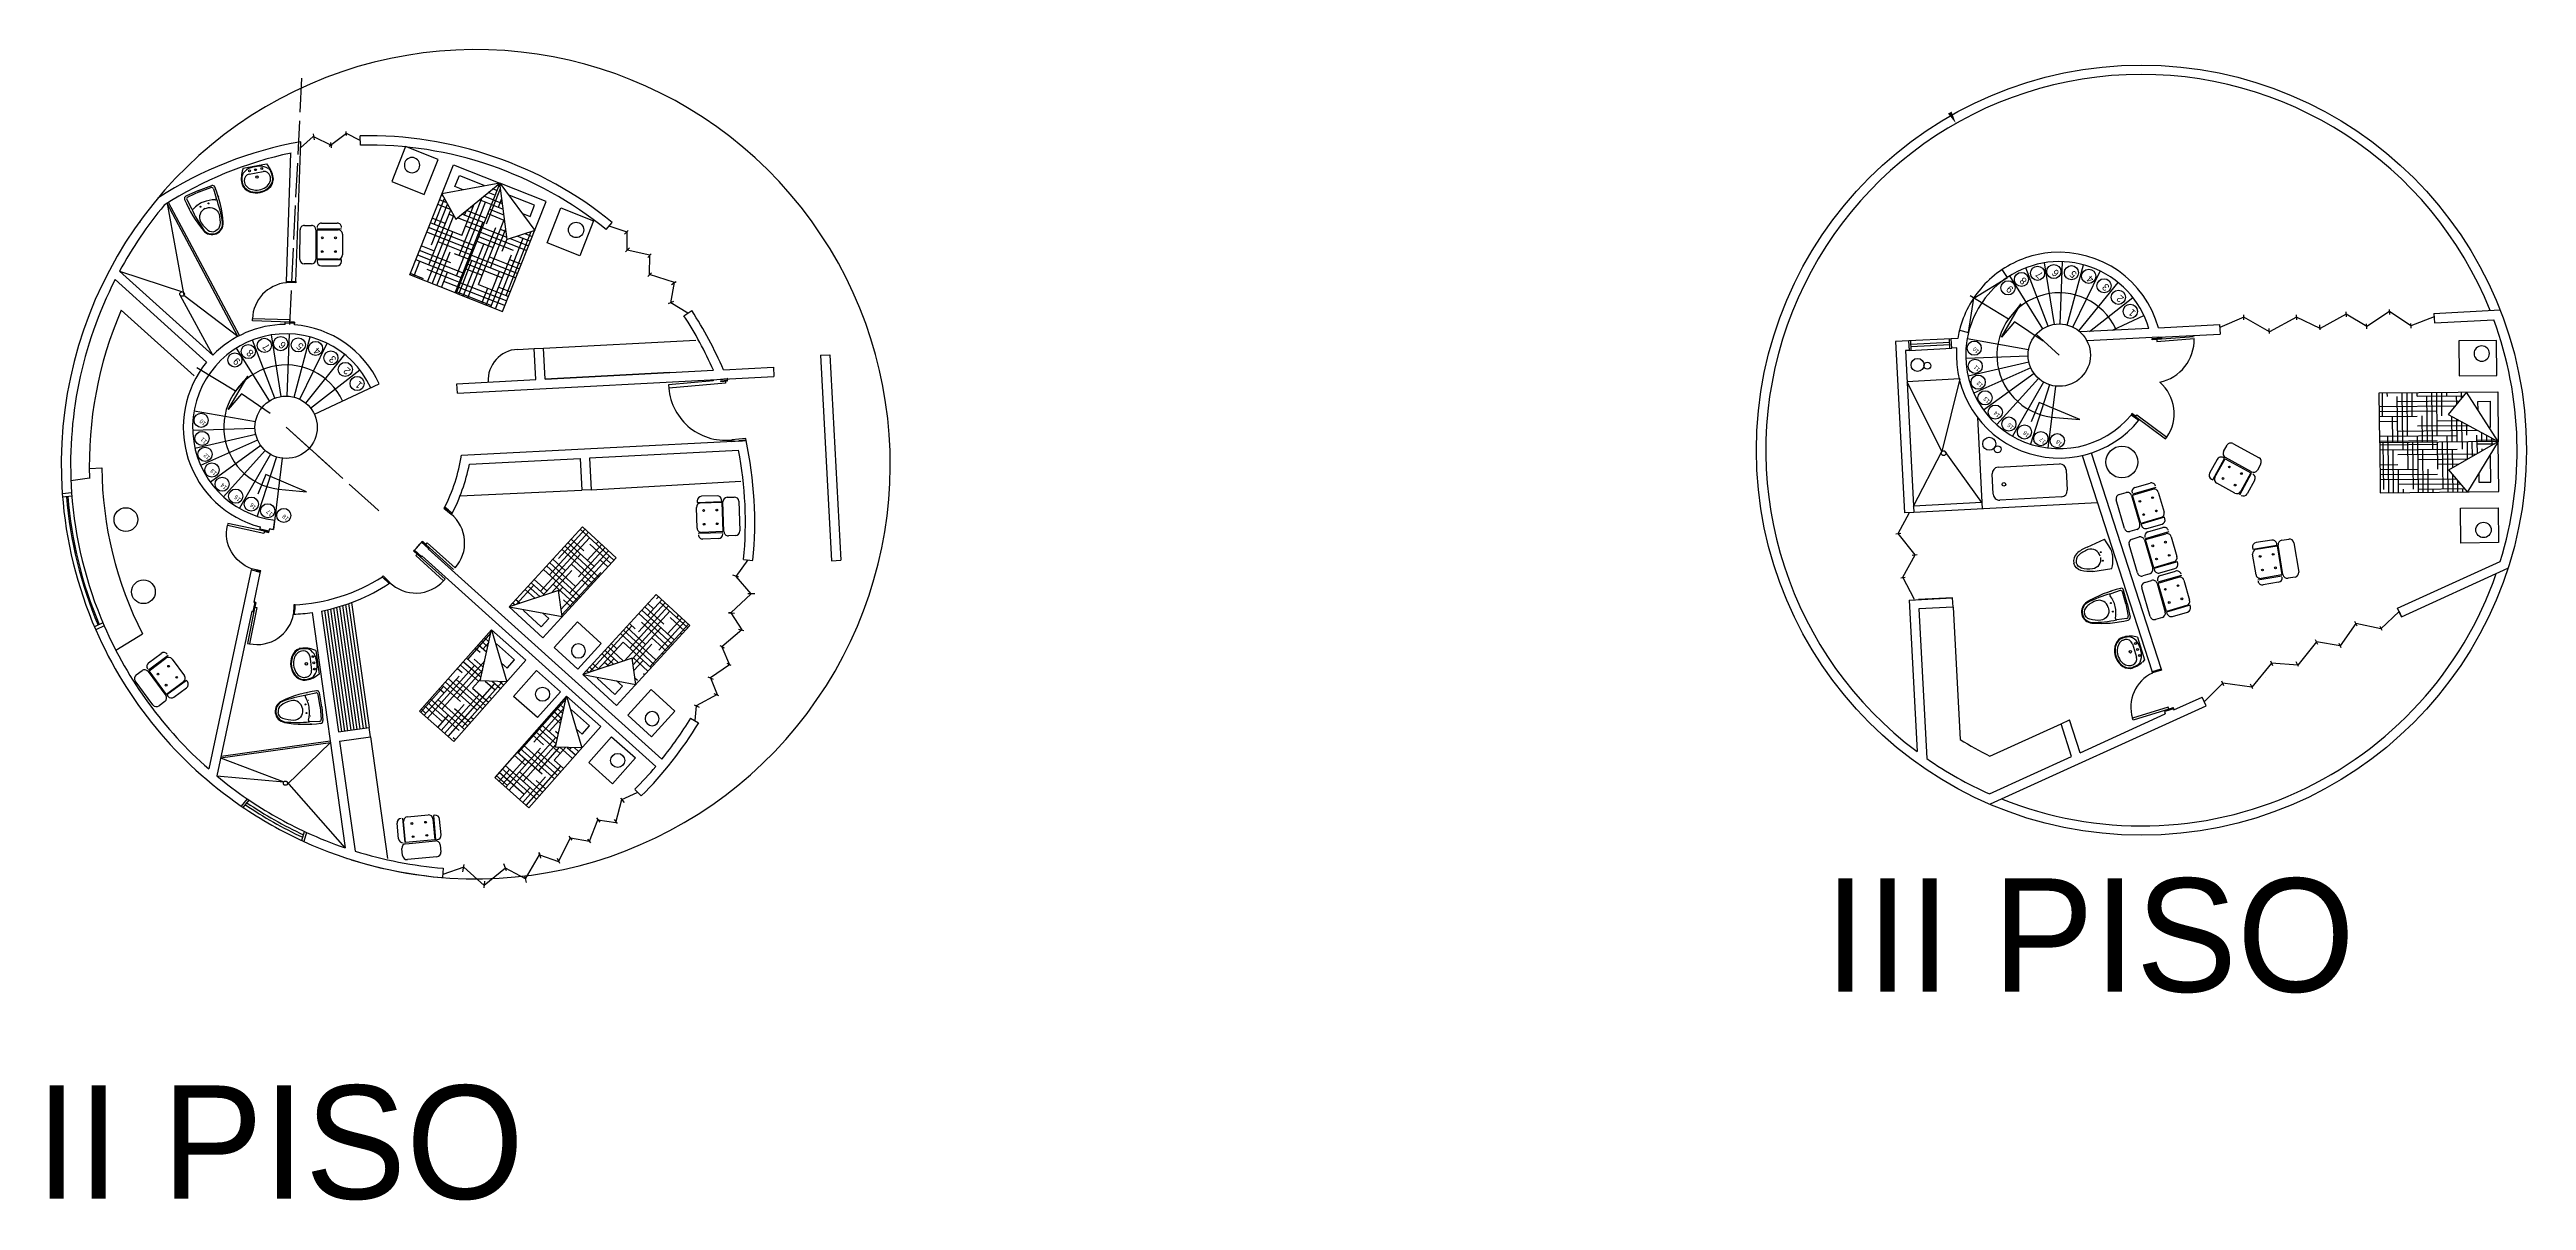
# Model space of a CAD drawing. Header units: millimetres. Extents: x 566 to 755, y 215 to 253.
# Drawn here: x 661.46 to 705.17, y 228.98 to 249.28 of the extents above; entities that cross this region are included whole.
import ezdxf

# ---------------------------------------------------------------- set-up
doc = ezdxf.new("R2010")
doc.units = ezdxf.units.MM
doc.header["$LTSCALE"] = 0.05
doc.linetypes.add('ACAD_ISO02W100', pattern=[15, 12, -3])
for name, color, linetype in [('ejes', 2, 'ACAD_ISO02W100'), ('escaleras', 30, 'Continuous'), ('muebles', 7, 'Continuous'), ('muros', 2, 'Continuous'), ('puertas', 3, 'Continuous'), ('TEXTURA', 7, 'Continuous'), ('ventanas', 1, 'Continuous')]:
    doc.layers.add(name, color=color, linetype=linetype)

# ---------------------------------------------------------------- blocks, each defined once
blk = doc.blocks.new('CAMA')
at = {"layer": 'muebles'}
h = blk.add_hatch(dxfattribs=at)
h.set_pattern_fill('HOUND', color=256, scale=0.05, style=0)
h.set_pattern_definition([(0, (-619.17417, -247.49125), (0.3175, 0.079375), [1.27, -0.635]), (90, (-619.17417, -247.49125), (-0.079375, -0.3175), [1.27, -0.635])])
h.paths.add_polyline_path([(0.8, -0.49), (0.443, -0.787), (0, 0.011), (0, -1.889), (0.8, -1.889)])
for p, q in [((0.443, -0.787), (0, 0.011)), ((0, 0.011), (0.8, -0.49)), ((0.8, -0.49), (0.443, -0.787))]:
    blk.add_line(p, q, dxfattribs=at)
for points in [[(0, -1.889), (0.8, -1.889), (0.8, 0.011), (0, 0.011)], [(1.06, 0.001), (1.621, 0.001), (1.621, -0.604), (1.06, -0.604)]]:
    blk.add_lwpolyline(points, close=True, dxfattribs=at)
blk.add_lwpolyline([(0.508, -0.307), (0.648, -0.307), (0.648, -0.113), (0.225, -0.113), (0.225, -0.13)], dxfattribs=at)
blk.add_circle((1.415, -0.239), 0.123, dxfattribs=at)
blk = doc.blocks.new('PUERTA .60')
at = {"layer": 'puertas'}
for p, q in [((0.017, 0.675), (0.052, 0.675)), ((0.017, 0.075), (0.017, 0.675)), ((0.052, 0.075), (0.052, 0.675)), ((0, 0.15), (0.017, 0.15)), ((0, 0), (0, 0.15)), ((0.02, 0), (0, 0)), ((0.017, 0.075), (0.052, 0.075)), ((0.65, 0), (0.65, 0.15)), ((0.65, 0.15), (0.667, 0.15)), ((0.67, 0), (0.65, 0)), ((0.667, 0.15), (0.667, 0.075))]:
    blk.add_line(p, q, dxfattribs=at)
for points in [[(0.017, 0.075), (0.02, 0.075), (0.02, 0), (0.017, 0)], [(0.667, 0.075), (0.67, 0.075), (0.67, 0), (0.667, 0)]]:
    blk.add_lwpolyline(points, close=True, dxfattribs=at)
at = {"layer": 'puertas', "color": 1}
blk.add_arc((0.052, 0.075), 0.6, 7.1855, 90, dxfattribs=at)
blk = doc.blocks.new('CAMADOBLE')
at = {"layer": 'muebles', "xscale": -1}
blk.add_blockref('CAMA', (1.621, -0.001), dxfattribs=at)
at = {"layer": 'muebles'}
blk.add_blockref('CAMA', (1.621, -0.001), dxfattribs=at)
blk = doc.blocks.new('SILLA')
at = {"layer": 'muebles'}
for p, q in [((-0.057, 0.688), (-0.057, 0.853)), ((0.043, 0.953), (0.724, 0.953)), ((0.724, 0.588), (0.043, 0.588)), ((0.824, 0.853), (0.824, 0.688)), ((-0.1, 0.461), (-0.1, 0.1)), ((0.035, 0.561), (0, 0.561)), ((0, 0), (0.035, 0)), ((0.035, 0), (0.035, 0.561)), ((0.051, 0.078), (0.051, 0.561)), ((0.051, 0.561), (0.726, 0.561)), ((0.726, 0.561), (0.726, 0.078)), ((0.744, 0), (0.744, 0.561)), ((0.879, 0.461), (0.879, 0.1)), ((0.626, -0.022), (0.151, -0.022))]:
    blk.add_line(p, q, dxfattribs=at)
for centre in [(0.227, 0.442), (0.227, 0.14), (0.542, 0.442), (0.542, 0.14)]:
    blk.add_circle(centre, 0.0197, dxfattribs=at)
for centre, start, end in [((0.043, 0.853), 90, 180), ((0.043, 0.688), 180, 270), ((0.724, 0.853), 0, 90), ((0.724, 0.688), 270, 0), ((0, 0.461), 90, 180), ((0, 0.1), 180, 270), ((0.151, 0.078), 180, 270), ((0.626, 0.078), 270, 0), ((0.779, 0.461), 0, 90), ((0.779, 0.1), 270, 0)]:
    blk.add_arc(centre, 0.1, start, end, dxfattribs=at)
blk = doc.blocks.new('LAVA')
for p, q in [((-0.002, -0.009), (-0.027, -0.055)), ((-0.002, -0.009), (0.378, -0.009)), ((0.035, -0.391), (0.047, -0.397)), ((0.076, -0.119), (0.3, -0.119)), ((0.378, -0.009), (0.403, -0.055)), ((0.03, -0.4), (0.042, -0.406))]:
    blk.add_line(p, q)
for centre, radius in [((0.088, -0.069), 0.015), ((0.188, -0.189), 0.02), ((0.188, -0.069), 0.015), ((0.288, -0.069), 0.015)]:
    blk.add_circle(centre, radius)
for centre, radius, start, end in [((0.328, -0.234), 0.397, 153.2366, 185.1908), ((0.148, -0.209), 0.224, 196.2861, 238.2877), ((0.328, -0.234), 0.387, 165.7987, 183.085), ((0.041, -0.25), 0.1, 183.085, 200.7802), ((0.148, -0.209), 0.214, 200.7802, 238.2877), ((0.05, -0.164), 0.1, 131.0686, 165.7987), ((0.076, -0.219), 0.1, 90, 176.5875), ((0.328, -0.234), 0.352, 176.5875, 184.6254), ((0.148, -0.209), 0.179, 197.3522, 254.7067), ((0.17, -0.302), 0.284, 100.6374, 131.0686), ((0.188, -0.12), 0.311, 242.8748, 299.3617), ((0.188, -0.12), 0.276, 251.4503, 299.3617), ((0.188, -0.596), 0.576, 82.9944, 97.0056), ((0.206, -0.302), 0.284, 48.9314, 79.3626), ((0.3, -0.219), 0.1, 3.4125, 90), ((0.228, -0.209), 0.179, 301.7123, 335.4879), ((0.228, -0.209), 0.214, 301.7123, 343.7139), ((0.228, -0.209), 0.224, 301.7123, 343.7139), ((0.3, -0.242), 0.1, 335.4879, 358.2317), ((0.327, -0.164), 0.1, 14.2013, 48.9314), ((0.048, -0.234), 0.352, 358.2317, 3.4125), ((0.048, -0.234), 0.397, 354.8092, 26.7634), ((0.048, -0.234), 0.387, 354.8092, 14.2013), ((0.188, -0.12), 0.321, 242.8748, 299.3617)]:
    blk.add_arc(centre, radius, start, end)
blk = doc.blocks.new('SANI')
for p, q in [((0.214, 0.007), (-0.01, -0.002)), ((0.214, 0.007), (0.438, -0.002)), ((-0.015, -0.059), (-0.001, -0.216)), ((0.215, -0.018), (0.013, -0.026)), ((0.204, -0.304), (0.224, -0.304)), ((0.213, -0.018), (0.416, -0.026)), ((0.444, -0.059), (0.43, -0.216))]:
    blk.add_line(p, q)
for points in [[(0.204, -0.304, 0.444133), (0.055, -0.469, 0.099431), (0.11, -0.638, 0.271202), (0.214, -0.699)], [(0.224, -0.304, -0.444133), (0.374, -0.469, -0.099431), (0.319, -0.638, -0.271202), (0.214, -0.699)]]:
    blk.add_lwpolyline(points, format="xyb")
for centre in [(0.144, -0.247), (0.284, -0.247)]:
    blk.add_circle(centre, 0.0075)
for centre, radius, start, end in [((-0.008, -0.042), 0.04, 92.19, 182.0049), ((1.855, -0.04), 1.903, 180.0089, 197.6886), ((0.014, -0.056), 0.03, 92.19, 185.1455), ((0.019, -0.215), 0.02, 185.1455, 293.8869), ((2.072, -0.146), 2.074, 181.9498, 193.0828), ((0.214, -0.657), 0.463, 90, 113.8869), ((0.214, -0.657), 0.463, 66.1131, 90), ((-1.643, -0.146), 2.074, 346.9172, 358.0502), ((-1.426, -0.04), 1.903, 342.3114, 359.9911), ((0.41, -0.215), 0.02, 246.1131, 354.8545), ((0.414, -0.056), 0.03, 354.8545, 87.81), ((0.437, -0.042), 0.04, 357.9951, 87.81), ((0.089, -0.603), 0.05, 195.7278, 197.7252), ((0.214, -0.563), 0.181, 197.7252, 270), ((0.214, -0.563), 0.171, 197.7252, 270), ((0.214, -0.563), 0.171, 270, 342.2748), ((0.214, -0.563), 0.181, 270, 342.2748), ((0.339, -0.603), 0.05, 342.2748, 344.2722)]:
    blk.add_arc(centre, radius, start, end)
at = {"layer": 'TEXTURA', "linetype": 'Continuous'}
for p, q in [((-0.038, -0.192), (-0.038, -0.21)), ((0.089, -0.192), (0.089, -0.194)), ((0.343, -0.192), (0.343, -0.194)), ((0.47, -0.192), (0.47, -0.215))]:
    blk.add_line(p, q, dxfattribs=at)

msp = doc.modelspace()

# ---------------------------------------------------------------- linework, layer by layer
for p, q in [((697.995, 239.734), (697.83, 239.679)), ((698.097, 239.498), (698.037, 239.712)), ((698.123, 239.505), (698.057, 239.743)), ((697.788, 239.437), (697.793, 239.415)), ((698.112, 239.242), (697.939, 239.217)), ((698.096, 239.5), (698.139, 239.281)), ((698.123, 239.505), (698.171, 239.263))]:
    msp.add_line(p, q)
for points in [[(697.413, 240.499, 0.09957), (697.232, 240.388, 0.271202), (697.18, 240.218)], [(697.643, 240.339, 0.444133), (697.428, 240.457, 0.099431), (697.262, 240.356, 0.271202), (697.223, 240.228)], [(697.525, 240.074, -0.012718), (697.515, 240.073, -0.09957), (697.303, 240.089, -0.271202), (697.18, 240.218)], [(697.648, 240.318, -0.444133), (697.509, 240.116, -0.099431), (697.315, 240.132, -0.271202), (697.223, 240.228)], [(697.788, 239.437, 0.444133), (697.573, 239.554, 0.099431), (697.407, 239.453, 0.271202), (697.368, 239.325)], [(697.793, 239.415, -0.444133), (697.654, 239.213, -0.099431), (697.46, 239.229, -0.271202), (697.368, 239.325)]]:
    msp.add_lwpolyline(points, format="xyb")
for centre in [(697.655, 240.412), (697.691, 240.262), (697.833, 239.515), (697.869, 239.365)]:
    msp.add_circle(centre, 0.00825)
for centre, radius, start, end in [((698.49, 237.737), 2.093, 103.3766, 121.0562), ((698.432, 237.479), 2.281, 105.3174, 116.4505), ((697.837, 239.658), 0.022, 108.5131, 217.2546), ((697.413, 239.336), 0.51, 13.3676, 37.2546), ((698.005, 239.703), 0.033, 15.5576, 108.5131), ((698.015, 239.731), 0.044, 15.5576, 105.3726), ((697.513, 239.36), 0.199, 121.0928, 193.3676), ((697.513, 239.36), 0.199, 193.3676, 265.6424), ((697.513, 239.36), 0.188, 121.0928, 193.3676), ((697.513, 239.36), 0.188, 193.3676, 265.6424), ((697.439, 239.484), 0.055, 119.0955, 121.0928), ((697.656, 241.249), 2.093, 265.6791, 283.3587), ((697.502, 239.216), 0.055, 265.6424, 267.6398), ((697.488, 241.454), 2.281, 270.2848, 281.4179), ((697.413, 239.336), 0.51, 349.4807, 13.3676), ((697.936, 239.239), 0.022, 169.4807, 278.2222), ((698.107, 239.275), 0.033, 278.2222, 11.1777), ((698.128, 239.254), 0.044, 281.3627, 11.1777)]:
    msp.add_arc(centre, radius, start, end)
at = {"layer": 'ejes'}
for p, q in [((665.694, 244.429), (665.913, 248.851)), ((665.631, 242.615), (667.184, 241.217)), ((667.184, 241.217), (667.266, 241.143))]:
    msp.add_line(p, q, dxfattribs=at)
at = {"layer": 'escaleras'}
for p, q in [((696.631, 244.354), (696.048, 245.287)), ((696.725, 244.401), (696.331, 245.428)), ((696.836, 244.431), (696.664, 245.518)), ((696.941, 244.438), (696.98, 245.537)), ((697.064, 244.419), (697.349, 245.482)), ((697.163, 244.382), (697.645, 245.371)), ((697.163, 244.382), (697.645, 245.371)), ((697.268, 244.315), (697.96, 245.17)), ((697.456, 244.305), (698.222, 244.904)), ((697.863, 244.327), (698.417, 244.585)), ((665.339, 243.081), (664.756, 244.014)), ((665.434, 243.129), (665.04, 244.155)), ((665.545, 243.158), (665.373, 244.245)), ((665.65, 243.165), (665.688, 244.264)), ((665.773, 243.146), (666.058, 244.209)), ((665.872, 243.109), (666.354, 244.098)), ((665.872, 243.109), (666.354, 244.098)), ((696.38, 243.983), (695.297, 244.174)), ((665.977, 243.043), (666.669, 243.897)), ((666.064, 242.954), (666.931, 243.631)), ((696.372, 243.869), (695.273, 243.83)), ((696.386, 243.764), (695.314, 243.517)), ((696.42, 243.664), (695.415, 243.217)), ((696.477, 243.565), (695.587, 242.918)), ((696.554, 243.479), (695.818, 242.662)), ((666.129, 242.848), (667.276, 243.382)), ((696.647, 243.412), (696.097, 242.459)), ((696.752, 243.365), (696.412, 242.319)), ((696.855, 243.342), (696.721, 242.25)), ((665.081, 242.596), (663.982, 242.557)), ((665.089, 242.711), (664.006, 242.902)), ((665.095, 242.491), (664.023, 242.244)), ((665.128, 242.391), (664.123, 241.944)), ((665.186, 242.292), (664.296, 241.645)), ((665.263, 242.206), (664.527, 241.389)), ((665.356, 242.139), (664.806, 241.186)), ((665.461, 242.092), (665.121, 241.046)), ((665.564, 242.069), (665.41, 240.814))]:
    msp.add_line(p, q, dxfattribs=at)
at = {"layer": 'escaleras', "color": 5}
for p, q in [((696.027, 244.523), (695.348, 244.935)), ((695.9, 244.205), (696.247, 244.792)), ((696.247, 244.792), (696.027, 244.523)), ((696.134, 244.478), (695.9, 244.205)), ((696.639, 244.132), (696.134, 244.478)), ((664.736, 243.25), (664.057, 243.662)), ((664.609, 242.932), (664.955, 243.52)), ((664.955, 243.52), (664.736, 243.25)), ((664.843, 243.205), (664.609, 242.932)), ((665.347, 242.859), (664.843, 243.205))]:
    msp.add_line(p, q, dxfattribs=at)
at = {"layer": 'escaleras', "color": 4}
for p, q in [((696.565, 243.054), (696.424, 242.709)), ((697.283, 242.75), (696.565, 243.054)), ((696.788, 242.796), (697.283, 242.75)), ((665.274, 241.781), (665.132, 241.436)), ((665.992, 241.477), (665.274, 241.781)), ((665.497, 241.523), (665.992, 241.477))]:
    msp.add_line(p, q, dxfattribs=at)
at = {"layer": 'escaleras'}
for centre in [(696.255, 245.224), (696.539, 245.333), (696.826, 245.363), (697.137, 245.342), (697.442, 245.279), (697.712, 245.112), (696.019, 245.076), (697.966, 244.909), (698.176, 244.661), (664.727, 243.803), (664.964, 243.952), (665.248, 244.06), (665.535, 244.091), (665.846, 244.069), (666.151, 244.006), (666.421, 243.84), (695.422, 244.011), (666.675, 243.636), (666.884, 243.388), (695.439, 243.692), (695.491, 243.411), (695.613, 243.135), (664.131, 242.739), (695.793, 242.883), (696.033, 242.673), (696.308, 242.533), (664.147, 242.419), (664.2, 242.139), (696.597, 242.416), (696.887, 242.378), (664.322, 241.862), (664.502, 241.611), (664.742, 241.4), (665.017, 241.26), (665.306, 241.143), (665.59, 241.06)]:
    msp.add_circle(centre, 0.125, dxfattribs=at)
at = {"layer": 'escaleras', "color": 4}
for centre in [(696.922, 243.888), (665.631, 242.615)]:
    msp.add_arc(centre, 1.1, 25, 263, dxfattribs=at)
at = {"layer": 'muebles'}
for p, q in [((663.53, 246.566), (663.826, 244.939)), ((662.692, 245.372), (663.823, 244.997)), ((664.339, 243.89), (663.768, 244.936)), ((664.779, 244.218), (663.826, 244.939)), ((664.007, 243.522), (662.722, 244.679)), ((700.92, 244.366), (700.92, 244.366)), ((669.715, 243.99), (670.011, 244.006)), ((670.176, 244.014), (672.863, 244.155)), ((669.195, 243.412), (669.195, 243.412)), ((695.169, 243.469), (694.235, 243.42)), ((694.235, 243.42), (694.85, 242.187)), ((695.169, 243.469), (694.85, 242.187)), ((695.48, 242.786), (695.564, 241.177)), ((694.35, 241.223), (694.85, 242.187)), ((695.558, 241.287), (694.909, 242.19)), ((662.159, 241.888), (662.378, 241.902)), ((695.757, 241.435), (695.738, 241.794)), ((695.842, 241.909), (696.929, 241.968)), ((697.045, 241.864), (697.064, 241.505)), ((662.163, 241.715), (661.834, 241.671)), ((671.012, 241.513), (673.654, 241.667)), ((695.558, 241.287), (694.35, 241.223)), ((696.96, 241.389), (695.873, 241.331)), ((697.595, 241.283), (694.356, 241.114)), ((697.413, 240.499), (697.718, 240.639)), ((697.515, 240.073), (697.851, 240.125)), ((666.307, 239.385), (666.607, 237.248)), ((666.361, 239.397), (666.662, 237.256)), ((666.415, 239.409), (666.716, 237.263)), ((666.468, 239.423), (666.771, 237.271)), ((666.522, 239.438), (666.825, 237.279)), ((666.575, 239.453), (666.88, 237.286)), ((666.628, 239.469), (666.934, 237.294)), ((666.681, 239.487), (666.989, 237.302)), ((666.734, 239.505), (667.043, 237.309)), ((666.787, 239.524), (667.097, 237.317)), ((695.049, 239.443), (695.172, 237.108)), ((662.625, 238.684), (663.096, 238.971)), ((700.567, 238.2), (700.567, 238.2)), ((695.697, 236.814), (696.953, 237.386)), ((666.412, 237.054), (665.648, 236.312)), ((667.12, 237.154), (667.422, 235.008)), ((664.475, 236.782), (665.592, 236.362)), ((664.408, 236.466), (665.592, 236.362)), ((666.674, 235.196), (665.645, 236.365))]:
    msp.add_line(p, q, dxfattribs=at)
msp.add_lwpolyline([(697.851, 240.125), (697.859, 240.172), (697.865, 240.214), (697.868, 240.251), (697.87, 240.285), (697.869, 240.316), (697.867, 240.344), (697.863, 240.37), (697.858, 240.394), (697.851, 240.419), (697.842, 240.443), (697.83, 240.468), (697.816, 240.496), (697.798, 240.525), (697.776, 240.559), (697.75, 240.596), (697.718, 240.639)], dxfattribs=at)
for centre, radius in [((663.796, 244.967), 0.041), ((694.421, 243.715), 0.115), ((694.595, 243.701), 0.0607), ((694.881, 242.159), 0.0418), ((695.688, 242.324), 0.115), ((695.834, 242.228), 0.0607), ((698.028, 242.003), 0.281), ((695.946, 241.609), 0.0321), ((662.803, 240.988), 0.209), ((663.113, 239.714), 0.209), ((665.62, 236.337), 0.0374)]:
    msp.add_circle(centre, radius, dxfattribs=at)
for centre, radius, start, end in [((668.978, 241.964), 6.82, 156.5422, 182.0969), ((669.744, 243.441), 0.55, 93, 183), ((668.978, 241.964), 6.6, 180.5447, 206.9736), ((695.848, 241.8), 0.11, 93.0554, 183.0554), ((696.935, 241.858), 0.11, 3.0554, 93.0554), ((695.867, 241.441), 0.11, 183.0554, 273.0554), ((696.954, 241.499), 0.11, 273.0554, 3.0554), ((698.373, 242.211), 6.024, 237.8981, 243.6281)]:
    msp.add_arc(centre, radius, start, end, dxfattribs=at)
at = {"layer": 'muros'}
for p, q in [((665.638, 245.185), (665.717, 247.452)), ((665.803, 245.183), (665.889, 247.654)), ((666.941, 247.592), (666.937, 247.757)), ((671.281, 246.102), (671.385, 246.23)), ((664.228, 243.767), (662.613, 245.221)), ((664.339, 243.89), (662.692, 245.372)), ((665.612, 244.43), (665.613, 244.475)), ((665.777, 244.424), (665.778, 244.47)), ((672.651, 244.582), (672.789, 244.673)), ((698.503, 244.36), (697.29, 244.297)), ((698.672, 244.369), (699.751, 244.426)), ((699.751, 244.426), (699.76, 244.261)), ((703.534, 244.624), (704.701, 244.685)), ((703.534, 244.624), (703.543, 244.459)), ((703.543, 244.459), (704.589, 244.514)), ((670.011, 244.006), (670.176, 244.014)), ((670.04, 243.457), (670.011, 244.006)), ((670.205, 243.465), (670.176, 244.014)), ((694.268, 244.138), (694.033, 244.126)), ((694.033, 244.126), (694.191, 241.105)), ((694.277, 243.973), (694.206, 243.97)), ((694.206, 243.97), (694.356, 241.114)), ((695.131, 244.183), (695.016, 244.177)), ((695.112, 244.017), (695.025, 244.013)), ((698.681, 244.204), (697.412, 244.138)), ((698.681, 244.204), (699.76, 244.261)), ((668.653, 243.219), (674.24, 243.511)), ((670.205, 243.465), (673.172, 243.621)), ((670.205, 243.465), (672.402, 243.58)), ((672.402, 243.58), (670.205, 243.465)), ((673.348, 243.63), (674.231, 243.676)), ((674.231, 243.676), (674.24, 243.511)), ((675.063, 243.887), (675.228, 243.896)), ((675.063, 243.887), (675.253, 240.262)), ((675.228, 243.896), (675.418, 240.271)), ((668.645, 243.383), (670.04, 243.457)), ((668.645, 243.383), (670.04, 243.457)), ((668.653, 243.219), (668.645, 243.383)), ((665.631, 242.615), (666.406, 241.917)), ((698.324, 242.743), (698.195, 242.838)), ((668.727, 242.121), (673.747, 242.384)), ((670.986, 242.074), (673.614, 242.212)), ((697.483, 242.162), (698.721, 238.351)), ((668.866, 241.963), (670.822, 242.066)), ((670.822, 242.066), (670.847, 241.506)), ((670.986, 242.073), (671.012, 241.513)), ((697.324, 242.118), (698.564, 238.3)), ((671.012, 241.513), (670.847, 241.506)), ((665.173, 240.859), (665.161, 240.799)), ((665.41, 240.814), (665.43, 240.977)), ((694.356, 241.114), (694.191, 241.105)), ((665.335, 240.824), (665.322, 240.766)), ((672.259, 236.758), (668.138, 240.469)), ((665.012, 240.103), (664.265, 236.588)), ((665.175, 240.072), (665.06, 239.532)), ((672.154, 236.63), (668.027, 240.346)), ((673.705, 240.285), (673.869, 240.268)), ((675.253, 240.262), (675.418, 240.271)), ((702.892, 239.424), (704.705, 240.249)), ((702.96, 239.273), (704.84, 240.129)), ((694.272, 239.567), (695.041, 239.607)), ((694.272, 239.567), (694.412, 236.896)), ((695.041, 239.607), (694.437, 239.576)), ((695.049, 239.443), (695.041, 239.607)), ((665.026, 239.371), (664.408, 236.466)), ((666.09, 239.347), (666.674, 235.196)), ((666.253, 239.374), (666.553, 237.24)), ((695.049, 239.443), (694.445, 239.411)), ((694.445, 239.411), (694.583, 236.772)), ((702.96, 239.273), (702.892, 239.424)), ((702.918, 239.367), (702.96, 239.273)), ((698.721, 238.351), (698.564, 238.3)), ((698.946, 237.628), (699.444, 237.855)), ((699.512, 237.704), (699.444, 237.855)), ((672.77, 237.485), (672.911, 237.399)), ((695.71, 235.974), (699.512, 237.704)), ((696.953, 237.386), (697.104, 237.454)), ((697.141, 236.807), (696.953, 237.386)), ((697.292, 236.875), (697.104, 237.454)), ((697.292, 236.875), (698.793, 237.559)), ((698.782, 237.6), (698.793, 237.559)), ((698.94, 237.649), (698.946, 237.628)), ((666.553, 237.24), (667.097, 237.317)), ((666.576, 237.077), (667.12, 237.154)), ((666.576, 237.077), (666.848, 235.139)), ((667.12, 237.154), (667.097, 237.317)), ((695.694, 236.148), (697.141, 236.807)), ((671.899, 236.111), (671.783, 236.228)), ((666.699, 235.013), (666.7, 235.011)), ((668.402, 234.838), (668.389, 234.673)), ((668.402, 234.838), (668.402, 234.838))]:
    msp.add_line(p, q, dxfattribs=at)
at = {"layer": 'muros', "color": 4}
msp.add_line((696.922, 243.888), (696.513, 244.256), dxfattribs=at)
at = {"layer": 'muros', "color": 0}
msp.add_line((668.698, 241.409), (670.847, 241.506), dxfattribs=at)
at = {"layer": 'muros'}
for centre, radius in [((698.373, 242.211), 6.794), ((696.922, 243.888), 0.55), ((665.631, 242.615), 0.55)]:
    msp.add_circle(centre, radius, dxfattribs=at)
for centre, radius, start, end in [((668.978, 241.964), 7.315, 252.5059, 184.0865), ((698.373, 242.211), 6.629, 21.8245, 233.3045), ((667.082, 240.939), 6.82, 100.0694, 122.9886), ((667.082, 240.939), 6.655, 101.8318, 122.7753), ((667.082, 240.939), 6.82, 50.8788, 91.2156), ((667.082, 240.939), 6.655, 50.8788, 91.2156), ((668.978, 241.964), 7.15, 140.2735, 151.5383), ((667.082, 240.939), 6.655, 127.1988, 127.5753), ((696.922, 243.888), 1.815, 94.4762, 123.7296), ((696.922, 243.888), 1.815, 15.373, 94.4762), ((668.978, 241.964), 7.15, 152.9023, 184.0265), ((696.922, 243.888), 1.65, 16.633, 123.7296), ((665.631, 242.615), 1.815, 90.6053, 135.3947), ((665.631, 242.615), 1.815, 25, 85.3947), ((667.082, 240.939), 6.655, 23.7676, 33.1982), ((667.082, 240.939), 6.82, 23.2428, 33.1982), ((698.373, 242.211), 6.629, 342.7763, 20.3243), ((665.631, 242.615), 1.65, 25, 263), ((696.922, 243.888), 1.815, 175.9136, 320.7852), ((696.922, 243.888), 1.815, 166.0277, 170.7236), ((696.922, 243.888), 1.65, 166.0277, 320.4819), ((665.631, 242.615), 1.815, 140.6053, 255.3947), ((667.849, 240.979), 6.105, 24.0692, 24.2274), ((667.039, 240.935), 6.655, 12.4431, 12.4679), ((667.082, 240.939), 6.655, 354.3605, 11.0306), ((667.082, 240.939), 6.82, 354.3605, 12.2368), ((665.631, 242.615), 3.135, 333.0241, 350.9332), ((665.631, 242.615), 3.3, 332.2565, 348.6054), ((665.631, 242.615), 1.815, 260.6053, 263), ((665.631, 242.615), 3.135, 315.9707, 320.0186), ((665.631, 242.615), 3.135, 316.2594, 319.508), ((665.631, 242.615), 3.3, 319.4325, 319.9177), ((665.631, 242.615), 3.135, 272.5646, 302.8056), ((665.631, 242.615), 3.3, 315.9828, 316.5675), ((665.631, 242.615), 3.3, 316.3464, 316.5675), ((698.373, 242.211), 6.629, 248.0991, 340.8369), ((665.631, 242.615), 3.3, 280.866, 303.5127), ((668.978, 241.964), 7.15, 203.4947, 228.7653), ((665.631, 242.615), 3.3, 259.4325, 259.8498), ((665.631, 242.615), 3.135, 259.508, 259.9504), ((665.631, 242.615), 3.3, 272.3069, 278), ((668.978, 241.964), 7.315, 203.5522, 235.5375), ((667.082, 240.939), 6.82, 314.9425, 328.7333), ((667.082, 240.939), 6.655, 321.0794, 328.7333), ((667.082, 240.939), 6.655, 314.9425, 319.6575), ((698.373, 242.211), 6.629, 235.134, 246.1597), ((668.978, 241.964), 7.15, 230.2696, 235.6455), ((668.978, 241.964), 7.315, 245.4763, 265.3786), ((668.978, 241.964), 7.15, 245.3044, 251.196), ((667.082, 240.939), 5.94, 266.3107, 266.4004), ((668.978, 241.964), 7.15, 252.668, 265.3786)]:
    msp.add_arc(centre, radius, start, end, dxfattribs=at)
at = {"layer": 'muros', "color": 4}
msp.add_solid([(694.958, 248.149), (695.022, 248.185), (695.099, 247.976)], dxfattribs=at)
at = {"layer": 'puertas'}
for p, q in [((698.559, 244.181), (698.724, 244.194)), ((698.561, 244.159), (698.559, 244.181)), ((698.643, 244.168), (699.301, 244.219)), ((698.643, 244.168), (698.646, 244.13)), ((698.646, 244.13), (699.304, 244.181)), ((698.724, 244.194), (698.725, 244.175)), ((673.169, 243.433), (672.379, 243.364)), ((672.379, 243.364), (672.384, 243.306)), ((673.385, 243.393), (672.384, 243.306)), ((673.418, 243.468), (673.167, 243.446)), ((673.167, 243.446), (673.169, 243.433)), ((673.381, 243.436), (673.385, 243.393)), ((673.421, 243.435), (673.418, 243.468)), ((698.205, 242.856), (698.192, 242.838)), ((698.192, 242.838), (698.324, 242.74)), ((698.269, 242.804), (698.292, 242.835)), ((698.269, 242.804), (698.799, 242.411)), ((698.292, 242.835), (698.822, 242.442)), ((698.324, 242.74), (698.335, 242.755)), ((673.744, 242.416), (673.494, 242.394)), ((673.494, 242.394), (673.497, 242.365)), ((673.497, 242.365), (673.622, 242.376)), ((673.747, 242.383), (673.744, 242.416)), ((698.799, 242.411), (698.822, 242.442)), ((668.431, 241.206), (668.417, 241.189)), ((668.417, 241.189), (668.544, 241.083)), ((668.556, 241.098), (668.493, 241.151)), ((668.544, 241.083), (668.556, 241.098)), ((667.882, 240.432), (667.897, 240.448)), ((667.897, 240.448), (668.019, 240.338)), ((668.022, 240.588), (668.145, 240.478)), ((668.096, 240.547), (668.122, 240.576)), ((668.096, 240.547), (668.587, 240.105)), ((668.122, 240.576), (668.613, 240.134)), ((667.325, 239.977), (667.341, 239.993)), ((667.341, 239.993), (667.459, 239.878)), ((667.945, 240.379), (667.92, 240.351)), ((667.92, 240.351), (668.41, 239.909)), ((667.945, 240.379), (668.436, 239.938)), ((668.019, 240.338), (668.007, 240.324)), ((667.445, 239.864), (667.386, 239.922)), ((667.459, 239.878), (667.445, 239.864)), ((668.436, 239.938), (668.41, 239.909)), ((665.081, 239.451), (664.948, 238.804)), ((665.117, 239.437), (664.986, 238.797)), ((665.078, 239.529), (665.044, 239.367)), ((665.044, 239.367), (665.063, 239.364)), ((665.099, 239.525), (665.078, 239.529)), ((665.08, 239.445), (665.117, 239.437)), ((665.766, 239.485), (665.761, 239.32)), ((665.761, 239.32), (665.78, 239.319)), ((665.788, 239.484), (665.766, 239.485)), ((665.78, 239.319), (665.783, 239.402)), ((664.948, 238.804), (664.986, 238.797))]:
    msp.add_line(p, q, dxfattribs=at)
for points in [[(698.643, 244.168), (698.643, 244.165), (698.561, 244.159), (698.561, 244.162)], [(673.295, 243.429), (673.296, 243.424), (673.421, 243.435), (673.42, 243.44)], [(698.269, 242.804), (698.271, 242.807), (698.205, 242.856), (698.203, 242.854)], [(673.622, 242.376), (673.622, 242.372), (673.747, 242.383), (673.747, 242.387)], [(668.493, 241.151), (668.495, 241.153), (668.431, 241.206), (668.429, 241.203)], [(667.945, 240.379), (667.943, 240.377), (667.882, 240.432), (667.884, 240.434)], [(668.096, 240.547), (668.098, 240.549), (668.037, 240.604), (668.035, 240.602)], [(667.386, 239.922), (667.384, 239.92), (667.325, 239.977), (667.327, 239.98)], [(665.08, 239.445), (665.083, 239.444), (665.099, 239.525), (665.096, 239.525)], [(665.783, 239.402), (665.786, 239.402), (665.788, 239.484), (665.785, 239.484)]]:
    msp.add_lwpolyline(points, close=True, dxfattribs=at)
at = {"layer": 'puertas', "color": 1}
for centre, radius, start, end in [((698.535, 244.163), 0.769, 282.0369, 1.3624), ((673.385, 243.391), 1.005, 184.8731, 278.6545), ((698.217, 242.856), 0.733, 325.5914, 49.2232), ((668.121, 240.576), 0.661, 318.0341, 50.2405), ((667.919, 240.352), 0.661, 225.7595, 317.9659), ((665.12, 239.435), 0.652, 258.1615, 350.1816)]:
    msp.add_arc(centre, radius, start, end, dxfattribs=at)
at = {"layer": 'TEXTURA', "linetype": 'Continuous'}
for p, q in [((697.847, 239.724), (697.827, 239.719)), ((697.879, 239.588), (697.877, 239.588)), ((697.944, 239.316), (697.942, 239.316)), ((697.976, 239.18), (697.951, 239.174))]:
    msp.add_line(p, q, dxfattribs=at)
at = {"layer": 'ventanas'}
for p, q in [((666.111, 247.746), (665.886, 247.546)), ((666.444, 247.58), (666.111, 247.746)), ((666.134, 247.684), (666.116, 247.791)), ((666.695, 247.799), (666.388, 247.568)), ((666.433, 247.547), (666.421, 247.641)), ((666.699, 247.761), (666.693, 247.831)), ((666.939, 247.675), (666.695, 247.799)), ((664.779, 244.218), (663.53, 246.566)), ((664.807, 244.232), (663.557, 246.584)), ((671.652, 246.058), (671.333, 246.166)), ((671.604, 246.022), (671.668, 246.088)), ((671.62, 245.709), (671.689, 245.78)), ((671.652, 245.742), (671.652, 246.058)), ((672.049, 245.654), (671.652, 245.742)), ((672.017, 245.609), (672.071, 245.674)), ((672.017, 245.278), (672.079, 245.342)), ((672.042, 245.311), (672.049, 245.654)), ((672.483, 245.167), (672.042, 245.311)), ((695.413, 244.896), (696.006, 245.26)), ((696.006, 245.26), (695.914, 245.397)), ((672.378, 244.802), (672.475, 244.843)), ((672.419, 244.814), (672.378, 244.802)), ((672.419, 244.814), (672.483, 245.167)), ((672.72, 244.628), (672.419, 244.814)), ((672.433, 245.133), (672.515, 245.188)), ((695.321, 244.286), (695.413, 244.896)), ((700.179, 244.558), (699.754, 244.375)), ((700.182, 244.509), (700.177, 244.598)), ((700.63, 244.3), (700.179, 244.558)), ((700.633, 244.269), (700.629, 244.358)), ((701.11, 244.561), (700.63, 244.3)), ((701.112, 244.51), (701.108, 244.599)), ((701.524, 244.357), (701.11, 244.561)), ((701.527, 244.332), (701.522, 244.421)), ((701.986, 244.612), (701.524, 244.357)), ((701.989, 244.563), (701.985, 244.651)), ((702.348, 244.393), (701.986, 244.612)), ((702.349, 244.353), (702.345, 244.442)), ((702.75, 244.656), (702.348, 244.393)), ((702.753, 244.605), (702.749, 244.694)), ((703.126, 244.403), (702.75, 244.656)), ((703.537, 244.567), (703.126, 244.403)), ((703.133, 244.367), (703.129, 244.444)), ((695.016, 244.177), (694.268, 244.138)), ((694.277, 243.973), (694.268, 244.138)), ((694.277, 243.973), (695.025, 244.013)), ((694.31, 243.975), (694.301, 244.14)), ((694.987, 244.11), (694.305, 244.074)), ((694.306, 244.041), (694.989, 244.077)), ((694.992, 244.011), (694.983, 244.176)), ((695.025, 244.013), (695.016, 244.177)), ((695.161, 244.326), (695.321, 244.286)), ((661.846, 241.462), (661.682, 241.443)), ((661.85, 241.402), (661.686, 241.383)), ((694.079, 240.742), (694.279, 241.111)), ((694.039, 240.737), (694.127, 240.75)), ((694.379, 240.367), (694.079, 240.742)), ((673.623, 239.971), (673.515, 240.006)), ((673.575, 239.982), (673.787, 240.277)), ((673.837, 239.68), (673.575, 239.982)), ((694.162, 239.969), (694.379, 240.367)), ((694.329, 240.359), (694.416, 240.372)), ((673.837, 239.68), (673.482, 239.344)), ((673.782, 239.682), (673.905, 239.682)), ((694.128, 239.958), (694.204, 239.969)), ((694.365, 239.575), (694.162, 239.969)), ((662.398, 239.168), (662.249, 239.095)), ((662.421, 239.114), (662.273, 239.041)), ((673.482, 239.344), (673.44, 239.34)), ((673.44, 239.34), (673.545, 239.338)), ((673.482, 239.344), (673.674, 239.04)), ((702.155, 239.155), (701.88, 238.76)), ((702.177, 239.109), (702.139, 239.189)), ((702.598, 239.061), (702.155, 239.155)), ((702.618, 239.031), (702.586, 239.101)), ((702.918, 239.367), (702.598, 239.061)), ((673.283, 238.763), (673.364, 238.727)), ((673.674, 239.04), (673.318, 238.741)), ((673.318, 238.741), (673.453, 238.426)), ((673.614, 239.053), (673.711, 239.033)), ((701.463, 238.828), (701.13, 238.419)), ((701.484, 238.783), (701.447, 238.864)), ((701.88, 238.76), (701.463, 238.828)), ((701.897, 238.724), (701.859, 238.804)), ((673.453, 238.426), (673.118, 238.196)), ((673.406, 238.456), (673.481, 238.416)), ((700.67, 238.453), (700.323, 238.031)), ((700.691, 238.406), (700.653, 238.487)), ((701.13, 238.419), (700.67, 238.453)), ((701.142, 238.396), (701.104, 238.477)), ((673.236, 237.902), (672.868, 237.704)), ((673.076, 238.215), (673.167, 238.174)), ((673.118, 238.196), (673.236, 237.902)), ((673.178, 237.918), (673.262, 237.881)), ((699.807, 238.101), (699.482, 237.772)), ((699.828, 238.057), (699.791, 238.138)), ((700.323, 238.031), (699.807, 238.101)), ((700.337, 238.004), (700.3, 238.084)), ((672.929, 237.672), (672.838, 237.716)), ((672.868, 237.704), (672.841, 237.442)), ((664.475, 236.782), (666.412, 237.054)), ((664.482, 236.811), (666.408, 237.082)), ((664.943, 236.062), (664.839, 235.933)), ((671.447, 235.643), (671.556, 236.047)), ((671.601, 235.995), (671.537, 236.074)), ((671.556, 236.047), (671.824, 236.174)), ((664.874, 235.909), (664.977, 236.039)), ((670.987, 235.312), (671.134, 235.691)), ((671.107, 235.728), (671.166, 235.649)), ((671.134, 235.691), (671.447, 235.643)), ((671.418, 235.696), (671.474, 235.623)), ((665.906, 235.326), (665.954, 235.486)), ((665.991, 235.468), (665.942, 235.309)), ((670.44, 234.957), (670.65, 235.371)), ((670.62, 235.401), (670.674, 235.33)), ((670.65, 235.371), (670.987, 235.312)), ((670.947, 235.351), (671.004, 235.287)), ((668.768, 234.857), (668.399, 234.723)), ((668.75, 234.773), (668.775, 234.902)), ((669.129, 234.532), (668.768, 234.857)), ((669.5, 234.837), (669.129, 234.532)), ((669.522, 234.793), (669.474, 234.916)), ((669.855, 234.651), (669.5, 234.837)), ((669.855, 234.651), (670.1, 235.074)), ((670.1, 235.074), (670.095, 235.116)), ((670.095, 235.116), (670.121, 235.014)), ((670.1, 235.074), (670.44, 234.957)), ((670.414, 235.012), (670.455, 234.923)), ((669.129, 234.492), (669.135, 234.609)), ((669.84, 234.704), (669.868, 234.584))]:
    msp.add_line(p, q, dxfattribs=at)
for centre, radius, start, end in [((696.922, 243.888), 1.65, 123.7296, 166.0277), ((696.922, 243.888), 1.815, 123.7296, 138), ((696.922, 243.888), 1.815, 138, 166.0277), ((668.978, 241.964), 7.315, 184.0929, 203.5359), ((668.978, 241.964), 7.244, 184.5377, 203.0631), ((668.978, 241.964), 7.222, 184.5312, 203.054), ((668.978, 241.964), 7.15, 184.0265, 203.4947), ((668.978, 241.964), 7.244, 203.5276, 203.5359), ((668.978, 241.964), 7.222, 203.5199, 203.5359), ((668.978, 241.964), 7.15, 235.6455, 245.3044), ((668.978, 241.964), 7.315, 235.5375, 245.4763), ((668.978, 241.964), 7.255, 235.9084, 245.0977), ((668.978, 241.964), 7.211, 235.9348, 245.0473)]:
    msp.add_arc(centre, radius, start, end, dxfattribs=at)

# ---------------------------------------------------------------- block references
at = {"layer": 'muebles'}
for name, p, xscale, yscale, zscale, rotation in [('CAMADOBLE', (667.739, 247.569), 1.1, 1.1, 1.1, 338.4481963154529), ('LAVA', (664.875, 247.197), 1.1, 1.1, 1.1, 10.35688231614596), ('SANI', (663.871, 246.698), 1.1, 1.1, 1.1, 22.23211568999846), ('SILLA', (666.609, 245.54), 0.77, 0.77, 0.77, 89.87733605529519), ('SILLA', (672.885, 241.318), 0.77, 0.77, 0.77, 271.9955832890867), ('CAMA', (669.574, 239.455), -1.007953397031956, 1.007953397031956, 1.007953397031956, 137.5241620625216), ('CAMA', (670.875, 238.26), -1.007953397031956, 1.007953397031956, 1.007953397031956, 137.5241620625216), ('SILLA', (663.891, 238.128), 0.77, 0.77, 0.77, 126.4800536050154), ('LAVA', (666.168, 238.675), 1.1, 1.1, 1.1, 277.4358345035815), ('CAMA', (669.249, 239.032), 1.007953397031956, 1.007953397031956, 1.007953397031956, 318.4758379374784), ('LAVA', (698.312, 238.915), 1.1, 1.1, 1.1, 287.6225735681275), ('PUERTA .60', (698.94, 237.649), 1.1, 1.1, 1.1, 107.3188430219956), ('SANI', (666.221, 237.919), 1.1, 1.1, 1.1, 277.4358687381422), ('CAMA', (670.574, 237.864), 1.007953397031956, 1.007953397031956, 1.007953397031956, 318.4758379374784), ('SILLA', (668.256, 235.772), 0.77, 0.77, 0.77, 185.4121884347201)]:
    msp.add_blockref(name, p, dxfattribs=dict(at, xscale=xscale, yscale=yscale, zscale=zscale, rotation=rotation))
at = {"layer": 'muros', "yscale": 1.1, "zscale": 1.1}
for name, p, xscale, rotation in [('CAMADOBLE', (704.639, 244.146), 1.1, 270.5794707605835), ('PUERTA .60', (665.332, 240.783), -1.1, 77.99849264231153)]:
    msp.add_blockref(name, p, dxfattribs=dict(at, xscale=xscale, rotation=rotation))
at = {"layer": 'puertas', "xscale": 1.1, "yscale": 1.1, "zscale": 1.1, "rotation": 88.05119516885101}
msp.add_blockref('PUERTA .60', (665.777, 244.449), dxfattribs=at)
at = {"layer": 'ventanas', "xscale": 0.77, "yscale": 0.77, "zscale": 0.77}
for p, rotation in [((699.607, 241.701), 331.349829049219), ((698.788, 241.003), 106.1595615960685), ((699.015, 240.218), 106.1595615960685), ((700.333, 240.492), 279.3751891182645), ((699.238, 239.451), 106.1595615960685)]:
    msp.add_blockref('SILLA', p, dxfattribs=dict(at, rotation=rotation))

# ---------------------------------------------------------------- texts
at = {"layer": 'escaleras', "attachment_point": 1, "rotation": 138}
for s, insert, char_height, width in [('{\\fHalibut|b0|i0|c0|p34;8}', (696.277, 245.119), 0.12541, 0.00319), ('{\\fHalibut|b0|i0|c0|p34;7}', (696.562, 245.228), 0.12541, 0.00319), ('{\\fHalibut|b0|i0|c0|p34;6}', (696.848, 245.258), 0.12541, 0.00319), ('{\\fHalibut|b0|i0|c0|p34;5}', (697.16, 245.236), 0.12541, 0.00319), ('{\\fHalibut|b0|i0|c0|p34;4}', (697.461, 245.151), 0.12541, 0.00319), ('{\\fHalibut|b0|i0|c0|p34;9}', (696.041, 244.97), 0.12541, 0.00319), ('{\\fHalibut|b0|i0|c0|p34;3}', (697.734, 245.007), 0.12541, 0.00319), ('{\\fHalibut|b0|i0|c0|p34;2}', (697.988, 244.804), 0.12541, 0.00319), ('{\\fHalibut|b0|i0|c0|p34;1}', (698.198, 244.556), 0.12541, 0.00318), ('{\\fHalibut|b0|i0|c0|p34;8}', (664.986, 243.846), 0.12541, 0.00319), ('{\\fHalibut|b0|i0|c0|p34;7}', (665.271, 243.955), 0.12541, 0.00319), ('{\\fHalibut|b0|i0|c0|p34;6}', (665.557, 243.985), 0.12541, 0.00319), ('{\\fHalibut|b0|i0|c0|p34;5}', (665.868, 243.964), 0.12541, 0.00319), ('{\\fHalibut|b0|i0|c0|p34;4}', (666.17, 243.879), 0.12541, 0.00319), ('{\\fHalibut|b0|i0|c0|p34;10}', (695.467, 243.91), 0.07165, 0.00182), ('{\\fHalibut|b0|i0|c0|p34;9}', (664.75, 243.698), 0.12541, 0.00319), ('{\\fHalibut|b0|i0|c0|p34;3}', (666.443, 243.734), 0.12541, 0.00319), ('{\\fHalibut|b0|i0|c0|p34;2}', (666.697, 243.531), 0.12541, 0.00319), ('{\\fHalibut|b0|i0|c0|p34;11}', (695.484, 243.59), 0.07165, 0.00187), ('{\\fHalibut|b0|i0|c0|p34;1}', (666.907, 243.283), 0.12541, 0.00318), ('{\\fHalibut|b0|i0|c0|p34;12}', (695.537, 243.31), 0.07165, 0.00187), ('{\\fHalibut|b0|i0|c0|p34;13}', (695.658, 243.033), 0.07165, 0.00187), ('{\\fHalibut|b0|i0|c0|p34;10}', (664.176, 242.637), 0.07165, 0.00182), ('{\\fHalibut|b0|i0|c0|p34;14}', (695.838, 242.781), 0.07165, 0.00187), ('{\\fHalibut|b0|i0|c0|p34;15}', (696.079, 242.571), 0.07165, 0.00187), ('{\\fHalibut|b0|i0|c0|p34;11}', (664.193, 242.317), 0.07165, 0.00187), ('{\\fHalibut|b0|i0|c0|p34;16}', (696.354, 242.431), 0.07165, 0.00187), ('{\\fHalibut|b0|i0|c0|p34;17}', (696.643, 242.314), 0.07165, 0.00187), ('{\\fHalibut|b0|i0|c0|p34;18}', (696.933, 242.276), 0.07165, 0.00187), ('{\\fHalibut|b0|i0|c0|p34;12}', (664.246, 242.037), 0.07165, 0.00187), ('{\\fHalibut|b0|i0|c0|p34;13}', (664.367, 241.76), 0.07165, 0.00187), ('{\\fHalibut|b0|i0|c0|p34;14}', (664.547, 241.509), 0.07165, 0.00187), ('{\\fHalibut|b0|i0|c0|p34;15}', (664.788, 241.298), 0.07165, 0.00187), ('{\\fHalibut|b0|i0|c0|p34;16}', (665.062, 241.158), 0.07165, 0.00187), ('{\\fHalibut|b0|i0|c0|p34;17}', (665.352, 241.041), 0.07165, 0.00187), ('{\\fHalibut|b0|i0|c0|p34;18}', (665.636, 240.958), 0.07165, 0.00187)]:
    msp.add_mtext(s, dxfattribs=dict(at, insert=insert, char_height=char_height, width=width))
at = {"layer": 'muros', "color": 2}
for s, p in [('III PISO', (692.776, 232.657)), ('II PISO', (661.209, 229.004))]:
    msp.add_text(s, height=2, dxfattribs=at).set_placement(p)

doc.saveas('drawing.dxf')
